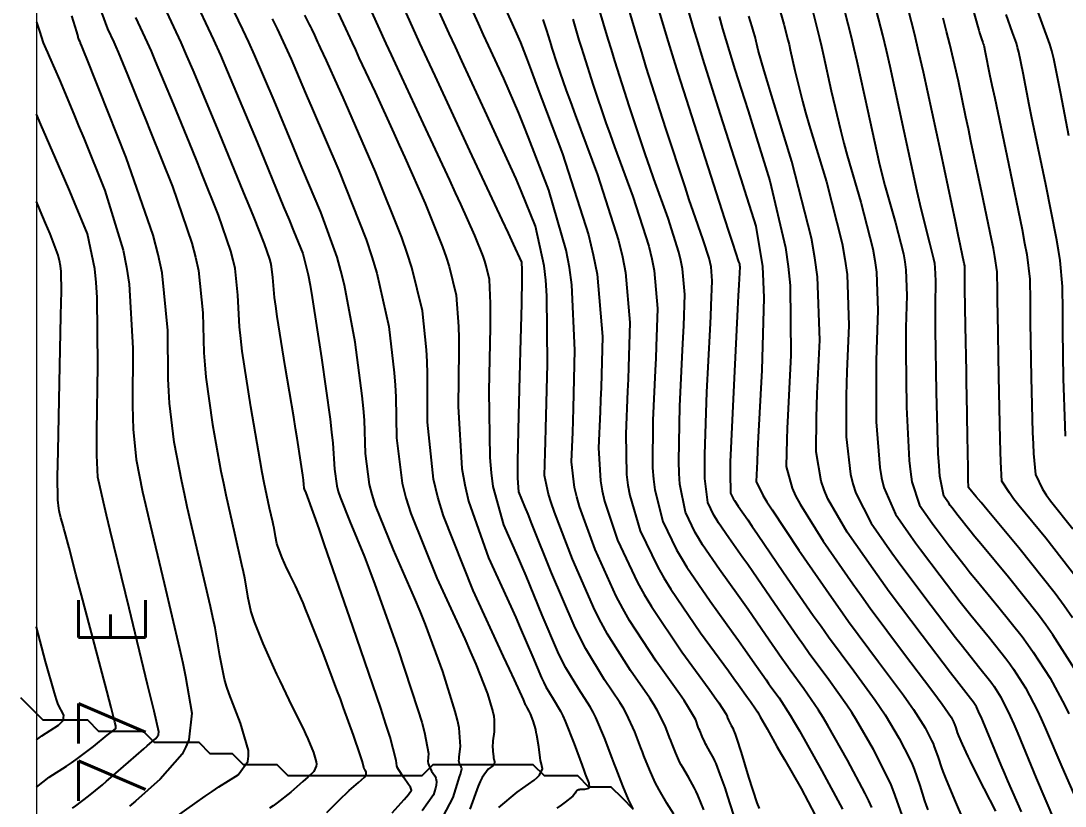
# Model space of a CAD drawing. Header units: metres. Extents: x 837475 to 838479, y 1189012 to 1191015.
# Drawn here: x 837475.1 to 837568.8, y 1190051.4 to 1190121.9 of the extents above; entities that cross this region are included whole.
import ezdxf

# ---------------------------------------------------------------- set-up
doc = ezdxf.new("R2010")
doc.units = ezdxf.units.M
doc.header["$LTSCALE"] = 0.3
doc.layers.add('COORD', color=7, linetype='Continuous', lineweight=20)
for name, color, linetype in [('COTAS 10', 1, 'Continuous'), ('COTAS INT', 252, 'Continuous'), ('DRENAJE', 5, 'Continuous')]:
    doc.layers.add(name, color=color, linetype=linetype)
doc.styles.get("Standard").update_dxf_attribs({"font": 'simplex.shx'})

msp = doc.modelspace()

# ---------------------------------------------------------------- linework, layer by layer
at = {"layer": 'COORD'}
msp.add_lwpolyline([(837476.514, 1189013.872), (838476.514, 1189013.872), (838476.514, 1191013.872), (837476.514, 1191013.872)], close=True, dxfattribs=at)
at = {"layer": 'COTAS 10'}
for points in [[(837569.513, 1190068.333), (837568.753, 1190069.408), (837567.95, 1190070.502), (837564.692, 1190074.606), (837561.844, 1190078.008), (837561.301, 1190078.659), (837560.863, 1190079.184), (837560.166, 1190080.031), (837560.149, 1190080.749), (837560.141, 1190081.193), (837560.13, 1190081.743), (837560.079, 1190084.615), (837560.016, 1190088.299), (837559.998, 1190089.361), (837559.98, 1190090.442), (837559.913, 1190094.496), (837559.859, 1190097.867), (837559.849, 1190098.515), (837559.841, 1190099.041), (837559.831, 1190099.913), (837559.828, 1190099.986), (837559.825, 1190100.008), (837559.821, 1190100.031), (837559.799, 1190100.119), (837559.459, 1190101.709), (837559.254, 1190102.679), (837559.002, 1190103.878), (837557.694, 1190110.119), (837556.134, 1190117.282), (837555.723, 1190119.062), (837555.321, 1190120.754), (837553.944, 1190126.131)], [(837536.405, 1190051.088), (837535.877, 1190052.402), (837535.729, 1190052.728), (837535.579, 1190053.037), (837535.033, 1190054.019), (837534.523, 1190054.885), (837534.397, 1190055.121), (837534.277, 1190055.355), (837533.895, 1190056.19), (837533.545, 1190057.065), (837533.445, 1190057.325), (837533.342, 1190057.593), (837532.959, 1190058.622), (837532.239, 1190060.041), (837531.924, 1190060.555), (837531.559, 1190061.12), (837529.825, 1190063.596), (837527.773, 1190066.843), (837527.209, 1190067.895), (837526.646, 1190069.012), (837524.625, 1190073.596), (837523.017, 1190077.796), (837522.714, 1190078.67), (837522.473, 1190079.42), (837522.114, 1190081.085), (837522.183, 1190083.136), (837522.211, 1190084.128), (837522.243, 1190085.304), (837522.388, 1190091.085), (837522.325, 1190097.232), (837522.225, 1190098.638), (837522.09, 1190099.917), (837521.302, 1190103.468), (837520.014, 1190106.654), (837519.562, 1190107.703), (837519.07, 1190108.823), (837516.947, 1190113.468), (837514.694, 1190118.318), (837514.119, 1190119.566), (837513.566, 1190120.774), (837511.743, 1190124.796)], [(837551.501, 1190051.308), (837551.224, 1190051.893), (837550.898, 1190052.552), (837549.318, 1190055.551), (837547.563, 1190058.653), (837547.128, 1190059.377), (837546.714, 1190060.042), (837545.404, 1190061.957), (837544.166, 1190063.631), (837543.798, 1190064.144), (837543.418, 1190064.68), (837541.957, 1190066.792), (837540.39, 1190069.062), (837539.944, 1190069.696), (837539.492, 1190070.333), (837537.818, 1190072.653), (837536.309, 1190074.866), (837535.962, 1190075.435), (837535.646, 1190075.986), (837534.76, 1190077.818), (837534.268, 1190080.315), (837534.199, 1190081.285), (837534.161, 1190082.376), (837534.266, 1190087.324), (837534.516, 1190092.347), (837534.569, 1190093.486), (837534.613, 1190094.515), (837534.713, 1190097.324), (837534.513, 1190099.65), (837534.369, 1190100.376), (837534.187, 1190101.137), (837533.208, 1190104.181), (837531.93, 1190107.707), (837531.559, 1190108.772), (837531.18, 1190109.875), (837529.752, 1190114.181), (837528.432, 1190118.317), (837528.122, 1190119.313), (837527.836, 1190120.245), (837527.005, 1190123.073)], [(837482.367, 1190122.635), (837482.911, 1190121.165), (837483.462, 1190119.978), (837483.649, 1190119.552), (837483.851, 1190119.083), (837484.704, 1190117.041), (837485.899, 1190114.098), (837486.316, 1190113.062), (837486.77, 1190111.93), (837488.724, 1190107.041), (837490.479, 1190101.945), (837490.809, 1190100.682), (837491.071, 1190099.482), (837491.45, 1190095.685), (837491.546, 1190092.095), (837491.629, 1190091.027), (837491.736, 1190089.927), (837492.327, 1190085.685), (837493.083, 1190081.48), (837493.294, 1190080.404), (837493.507, 1190079.365), (837494.282, 1190075.93), (837494.939, 1190073.124), (837495.077, 1190072.482), (837495.197, 1190071.899), (837495.47, 1190070.282), (837495.769, 1190068.876), (837495.904, 1190068.426), (837496.063, 1190067.95), (837496.826, 1190066.014), (837497.784, 1190063.872), (837498.066, 1190063.267), (837498.354, 1190062.656), (837499.456, 1190060.406), (837500.452, 1190058.378), (837500.675, 1190057.907), (837500.874, 1190057.476), (837501.401, 1190056.245), (837501.631, 1190055.39), (837501.644, 1190055.194), (837501.635, 1190055.017), (837501.416, 1190054.528), (837500.878, 1190054.02), (837500.667, 1190053.832), (837500.43, 1190053.623), (837499.35, 1190052.694), (837498.113, 1190051.709), (837497.777, 1190051.463), (837497.444, 1190051.23)], [(837497.679, 1190122.079), (837498.115, 1190121.178), (837498.492, 1190120.388), (837499.367, 1190118.457), (837500.328, 1190116.189), (837500.758, 1190115.186), (837501.26, 1190114.02), (837503.666, 1190108.457), (837506.1, 1190102.284), (837506.619, 1190100.733), (837507.07, 1190099.252), (837508.143, 1190094.476), (837508.634, 1190090.311), (837508.72, 1190089.215), (837508.783, 1190088.143), (837508.831, 1190084.476), (837509.33, 1190080.413), (837509.679, 1190079.09), (837510.119, 1190077.683), (837512.469, 1190071.885), (837514.958, 1190066.426), (837515.486, 1190065.23), (837515.944, 1190064.173), (837517.017, 1190061.495), (837517.482, 1190059.889), (837517.557, 1190059.506), (837517.609, 1190059.151), (837517.604, 1190058.093), (837517.489, 1190057.283), (837517.472, 1190057.085), (837517.462, 1190056.898), (837517.478, 1190056.317), (837517.539, 1190055.869), (837517.556, 1190055.767), (837517.573, 1190055.673), (837517.638, 1190055.414), (837517.593, 1190055.191), (837517.54, 1190055.121), (837517.471, 1190055.046), (837517.076, 1190054.746), (837516.513, 1190053.999), (837516.337, 1190053.643), (837516.152, 1190053.222), (837515.413, 1190051.163)], [(837564.936, 1190050.91), (837563.705, 1190053.711), (837563.397, 1190054.424), (837563.104, 1190055.109), (837562.163, 1190057.357), (837561.45, 1190059.074), (837561.301, 1190059.425), (837561.173, 1190059.721), (837560.881, 1190060.341), (837560.704, 1190060.618), (837560.647, 1190060.699), (837560.587, 1190060.781), (837560.341, 1190061.09), (837559.513, 1190062.151), (837559.085, 1190062.708), (837558.572, 1190063.379), (837556.001, 1190066.749), (837553.065, 1190070.67), (837552.322, 1190071.688), (837551.608, 1190072.677), (837549.282, 1190076.001), (837547.561, 1190079.015), (837547.229, 1190079.807), (837546.96, 1190080.582), (837546.51, 1190083.229), (837546.534, 1190086.3), (837546.564, 1190087.343), (837546.605, 1190088.469), (837546.833, 1190093.229), (837546.629, 1190098.916), (837546.395, 1190100.626), (837546.085, 1190102.396), (837544.328, 1190109.277), (837542.49, 1190115.23), (837542.129, 1190116.415), (837541.833, 1190117.399), (837541.295, 1190119.277), (837541.181, 1190119.801), (837541.151, 1190119.931), (837541.122, 1190120.055), (837541.021, 1190120.449), (837540.875, 1190120.948), (837540.816, 1190121.138), (837540.75, 1190121.351), (837540.449, 1190122.308)], [(837476.514, 1190057.362), (837477.008, 1190057.73), (837478.501, 1190058.703), (837478.751, 1190058.917), (837478.929, 1190059.107), (837478.984, 1190059.593), (837478.484, 1190060.533), (837478.312, 1190061.009), (837478.126, 1190061.579), (837477.337, 1190064.417), (837476.529, 1190067.475), (837476.514, 1190067.53)]]:
    msp.add_lwpolyline(points, dxfattribs=at)
at = {"layer": 'COTAS INT'}
for points in [[(837516.865, 1190126.888), (837519.489, 1190121.038), (837519.977, 1190119.951), (837520.565, 1190118.395), (837520.929, 1190117.427), (837521.38, 1190116.226), (837523.737, 1190109.951), (837526.067, 1190102.7), (837526.501, 1190100.883), (837526.843, 1190099.15), (837527.318, 1190093.581), (837527.191, 1190088.989), (837527.154, 1190087.871), (837527.117, 1190086.82), (837526.975, 1190083.581), (837527.148, 1190080.603), (837527.308, 1190079.716), (837527.517, 1190078.804), (837528.679, 1190075.285), (837530.463, 1190071.505), (837531.064, 1190070.427), (837531.712, 1190069.336), (837534.437, 1190065.285), (837536.89, 1190061.909), (837537.366, 1190061.244), (837537.753, 1190060.696), (837538.417, 1190059.69), (837538.503, 1190059.459), (837538.526, 1190059.399), (837538.549, 1190059.34), (837538.628, 1190059.144), (837538.713, 1190058.956), (837538.74, 1190058.903), (837538.769, 1190058.85), (837538.883, 1190058.655), (837539.012, 1190058.419), (837539.049, 1190058.34), (837539.087, 1190058.255), (837539.229, 1190057.896), (837539.503, 1190057.062), (837539.624, 1190056.677), (837539.765, 1190056.225), (837540.438, 1190054.035), (837541.184, 1190051.734), (837541.371, 1190051.212)], [(837539.068, 1190050.718), (837538.574, 1190052.296), (837538.445, 1190052.69), (837538.32, 1190053.066), (837537.898, 1190054.27), (837537.512, 1190055.246), (837537.409, 1190055.478), (837537.308, 1190055.694), (837536.958, 1190056.337), (837536.646, 1190056.867), (837536.569, 1190057.012), (837536.495, 1190057.156), (837536.262, 1190057.667), (837536.047, 1190058.203), (837535.985, 1190058.362), (837535.923, 1190058.526), (837535.688, 1190059.156), (837534.996, 1190060.369), (837534.645, 1190060.899), (837534.224, 1190061.514), (837532.131, 1190064.441), (837529.742, 1190068.09), (837529.136, 1190069.161), (837528.554, 1190070.258), (837526.652, 1190074.441), (837525.267, 1190078.3), (837525.011, 1190079.193), (837524.81, 1190080.011), (837524.545, 1190082.333), (837524.65, 1190084.978), (837524.683, 1190086), (837524.717, 1190087.147), (837524.853, 1190092.333), (837524.584, 1190098.191), (837524.363, 1190099.761), (837524.078, 1190101.308), (837522.52, 1190106.71), (837520.697, 1190111.44), (837520.245, 1190112.565), (837519.817, 1190113.609), (837518.462, 1190116.71), (837517.092, 1190119.678), (837516.654, 1190120.638), (837516.19, 1190121.658), (837514.304, 1190125.842)], [(837534.046, 1190126.161), (837535.457, 1190121.28), (837535.868, 1190119.909), (837536.289, 1190118.529), (837537.885, 1190113.476), (837539.383, 1190108.833), (837539.741, 1190107.713), (837540.075, 1190106.665), (837541.08, 1190103.476), (837541.679, 1190099.838), (837541.758, 1190098.508), (837541.799, 1190097.037), (837541.634, 1190090.555), (837541.305, 1190084.521), (837541.243, 1190083.332), (837541.193, 1190082.353), (837541.119, 1190080.555), (837541.71, 1190079.344), (837542.08, 1190078.735), (837542.54, 1190078.006), (837544.947, 1190074.383), (837547.865, 1190070.174), (837548.646, 1190069.075), (837549.416, 1190068.005), (837552.104, 1190064.383), (837554.335, 1190061.385), (837554.818, 1190060.709), (837555.242, 1190060.099), (837556.284, 1190058.453), (837556.859, 1190057.319), (837556.988, 1190057.033), (837557.104, 1190056.758), (837557.414, 1190055.867), (837557.781, 1190054.778), (837557.933, 1190054.379), (837558.106, 1190053.937), (837558.914, 1190051.99), (837559.758, 1190050.045)], [(837512.715, 1190049.937), (837513.914, 1190052.211), (837514.403, 1190053.755), (837514.497, 1190054.059), (837514.572, 1190054.309), (837514.694, 1190054.764), (837514.669, 1190054.885), (837514.653, 1190054.924), (837514.631, 1190054.965), (837514.519, 1190055.133), (837514.444, 1190055.494), (837514.447, 1190055.658), (837514.459, 1190055.848), (837514.589, 1190056.765), (837514.461, 1190058.467), (837514.312, 1190059.152), (837514.114, 1190059.93), (837512.986, 1190063.515), (837511.424, 1190067.739), (837510.952, 1190068.92), (837510.463, 1190070.106), (837508.554, 1190074.433), (837506.942, 1190078.41), (837506.64, 1190079.376), (837506.401, 1190080.283), (837506.058, 1190083.071), (837505.955, 1190086.068), (837505.867, 1190087.106), (837505.753, 1190088.236), (837505.126, 1190093.071), (837504.171, 1190098.162), (837503.85, 1190099.453), (837503.505, 1190100.692), (837502.055, 1190104.74), (837500.43, 1190108.532), (837499.974, 1190109.61), (837499.517, 1190110.7), (837497.843, 1190114.74), (837496.085, 1190118.856), (837495.574, 1190119.994), (837495.052, 1190121.132), (837493.08, 1190125.237)], [(837531.699, 1190125.131), (837533.087, 1190120.409), (837533.564, 1190118.853), (837534.081, 1190117.19), (837536.285, 1190110.283), (837538.285, 1190104.119), (837538.674, 1190102.924), (837538.991, 1190101.951), (837539.541, 1190100.283), (837539.607, 1190100.077), (837539.619, 1190100.025), (837539.629, 1190099.976), (837539.643, 1190099.819), (837539.561, 1190098.2), (837539.512, 1190097.229), (837539.45, 1190096.031), (837539.127, 1190089.819), (837538.836, 1190083.559), (837538.793, 1190082.331), (837538.768, 1190081.323), (837538.814, 1190079.506), (837539.015, 1190079.092), (837539.086, 1190078.967), (837539.165, 1190078.838), (837539.506, 1190078.337), (837540.365, 1190077.106), (837540.77, 1190076.517), (837541.248, 1190075.82), (837543.575, 1190072.406), (837546.243, 1190068.547), (837546.936, 1190067.57), (837547.609, 1190066.632), (837549.871, 1190063.575), (837551.795, 1190060.938), (837552.255, 1190060.265), (837552.682, 1190059.617), (837553.962, 1190057.486), (837554.896, 1190055.643), (837555.106, 1190055.178), (837555.294, 1190054.732), (837555.798, 1190053.284), (837556.229, 1190051.901), (837556.371, 1190051.497), (837556.523, 1190051.082)], [(837569.695, 1190063.753), (837567.74, 1190066.803), (837567.114, 1190067.687), (837566.452, 1190068.588), (837563.753, 1190071.985), (837561.272, 1190074.96), (837560.747, 1190075.595), (837560.292, 1190076.149), (837559.236, 1190077.468), (837558.675, 1190078.217), (837558.533, 1190078.412), (837558.396, 1190078.6), (837557.952, 1190079.236), (837557.603, 1190081.032), (837557.527, 1190081.953), (837557.46, 1190083.058), (837557.292, 1190088.576), (837557.216, 1190094.196), (837557.207, 1190095.364), (837557.203, 1190096.364), (837557.232, 1190098.576), (837557.188, 1190099.772), (837557.139, 1190100.132), (837557.074, 1190100.504), (837556.705, 1190101.951), (837556.065, 1190104.413), (837555.829, 1190105.426), (837555.568, 1190106.582), (837554.414, 1190111.951), (837553.143, 1190117.786), (837552.808, 1190119.236), (837552.481, 1190120.615), (837551.359, 1190124.994)], [(837490.537, 1190124.219), (837492.424, 1190120.185), (837493.033, 1190118.81), (837493.678, 1190117.324), (837496.319, 1190111.022), (837498.705, 1190105.211), (837499.19, 1190104.033), (837499.6, 1190103.043), (837500.443, 1190101.022), (837500.91, 1190099.1), (837501.081, 1190098.172), (837501.271, 1190097.072), (837502.109, 1190091.665), (837502.872, 1190086.161), (837503.014, 1190084.998), (837503.127, 1190083.992), (837503.285, 1190081.665), (837503.471, 1190080.154), (837503.601, 1190079.662), (837503.765, 1190079.138), (837504.639, 1190076.981), (837505.967, 1190073.787), (837506.417, 1190072.61), (837506.903, 1190071.305), (837508.954, 1190065.535), (837510.765, 1190060.08), (837511.099, 1190058.974), (837511.36, 1190058.043), (837511.698, 1190056.141), (837511.66, 1190055.44), (837511.684, 1190055.266), (837511.723, 1190055.1), (837511.986, 1190054.575), (837512.274, 1190054.145), (837512.329, 1190054.039), (837512.372, 1190053.94), (837512.435, 1190053.631), (837512.386, 1190053.283), (837512.359, 1190053.16), (837512.325, 1190053.025), (837512.152, 1190052.438), (837511.139, 1190051.015)], [(837533.728, 1190050.713), (837533.108, 1190051.701), (837532.401, 1190052.902), (837532.225, 1190053.23), (837532.058, 1190053.555), (837531.529, 1190054.714), (837531.044, 1190055.928), (837530.904, 1190056.288), (837530.762, 1190056.659), (837530.23, 1190058.088), (837529.482, 1190059.714), (837529.203, 1190060.21), (837528.894, 1190060.726), (837527.518, 1190062.752), (837525.828, 1190065.538), (837525.32, 1190066.532), (837524.794, 1190067.623), (837522.752, 1190072.369), (837520.992, 1190076.751), (837520.644, 1190077.613), (837520.356, 1190078.322), (837519.822, 1190079.617), (837519.738, 1190080.855), (837519.733, 1190081.529), (837519.738, 1190082.347), (837519.822, 1190086.5), (837519.947, 1190091.131), (837519.977, 1190092.25), (837520.004, 1190093.299), (837520.085, 1190096.5), (837520.126, 1190098.739), (837520.128, 1190099.182), (837520.126, 1190099.547), (837520.085, 1190100.227), (837519.331, 1190101.868), (837518.879, 1190102.84), (837518.322, 1190104.037), (837515.432, 1190110.227), (837512.297, 1190116.957), (837511.585, 1190118.494), (837510.942, 1190119.89), (837509.182, 1190123.75)], [(837554.182, 1190050.701), (837553.484, 1190052.706), (837553.223, 1190053.323), (837552.933, 1190053.967), (837551.64, 1190056.518), (837550.123, 1190059.135), (837549.691, 1190059.821), (837549.255, 1190060.49), (837547.638, 1190062.766), (837545.887, 1190065.132), (837545.367, 1190065.857), (837544.831, 1190066.613), (837542.766, 1190069.599), (837540.819, 1190072.441), (837540.357, 1190073.107), (837539.929, 1190073.72), (837538.662, 1190075.495), (837537.737, 1190076.852), (837537.524, 1190077.201), (837537.33, 1190077.539), (837536.787, 1190078.662), (837536.518, 1190080.819), (837536.496, 1190081.808), (837536.498, 1190082.968), (837536.697, 1190088.571), (837536.983, 1190094.189), (837537.04, 1190095.357), (837537.087, 1190096.357), (837537.178, 1190098.571), (837537.071, 1190099.813), (837536.994, 1190100.201), (837536.897, 1190100.607), (837536.374, 1190102.232), (837535.46, 1190104.829), (837535.116, 1190105.848), (837534.733, 1190106.997), (837533.018, 1190112.232), (837531.257, 1190117.753), (837530.843, 1190119.083), (837530.462, 1190120.327), (837529.352, 1190124.102)], [(837548.775, 1190123.858), (837549.641, 1190120.475), (837549.894, 1190119.41), (837550.153, 1190118.29), (837551.135, 1190113.782), (837552.134, 1190109.286), (837552.404, 1190108.173), (837552.671, 1190107.117), (837553.611, 1190103.782), (837554.327, 1190100.977), (837554.453, 1190100.255), (837554.548, 1190099.558), (837554.632, 1190097.239), (837554.553, 1190094.391), (837554.546, 1190093.359), (837554.546, 1190092.222), (837554.597, 1190087.239), (837554.835, 1190082.439), (837554.953, 1190081.417), (837555.093, 1190080.528), (837555.784, 1190078.427), (837556.699, 1190077.12), (837556.98, 1190076.731), (837557.272, 1190076.33), (837558.427, 1190074.788), (837559.862, 1190072.956), (837560.332, 1190072.373), (837560.832, 1190071.758), (837562.9, 1190069.261), (837564.986, 1190066.636), (837565.498, 1190065.94), (837565.981, 1190065.257), (837567.491, 1190062.9), (837568.81, 1190060.455), (837569.173, 1190059.716)], [(837508.436, 1190050.833), (837509.537, 1190052.033), (837509.747, 1190052.274), (837509.917, 1190052.475), (837510.188, 1190052.873), (837510.079, 1190053.134), (837510.008, 1190053.249), (837509.919, 1190053.382), (837509.454, 1190054.016), (837509.002, 1190054.706), (837508.922, 1190054.874), (837508.862, 1190055.031), (837508.808, 1190055.517), (837508.258, 1190057.619), (837507.885, 1190058.795), (837507.416, 1190060.229), (837504.923, 1190067.556), (837502.383, 1190074.872), (837501.883, 1190076.3), (837501.472, 1190077.468), (837500.724, 1190079.529), (837500.588, 1190079.865), (837500.562, 1190079.947), (837500.542, 1190080.024), (837500.513, 1190080.26), (837500.478, 1190080.696), (837500.453, 1190080.898), (837500.423, 1190081.136), (837500.26, 1190082.293), (837499.92, 1190084.455), (837499.778, 1190085.327), (837499.615, 1190086.318), (837498.852, 1190090.885), (837498.132, 1190095.356), (837497.996, 1190096.286), (837497.888, 1190097.083), (837497.725, 1190098.852), (837497.624, 1190099.862), (837497.555, 1190100.181), (837497.467, 1190100.517), (837497, 1190101.873), (837496.019, 1190104.299), (837495.607, 1190105.31), (837495.134, 1190106.468), (837492.921, 1190111.873), (837490.578, 1190117.483), (837490.023, 1190118.769), (837489.51, 1190119.939), (837487.995, 1190123.201)], [(837503.337, 1190123.192), (837504.059, 1190121.658), (837504.851, 1190119.922), (837505.144, 1190119.287), (837505.469, 1190118.585), (837506.911, 1190115.491), (837508.603, 1190111.809), (837509.087, 1190110.736), (837509.576, 1190109.64), (837511.399, 1190105.491), (837512.959, 1190101.617), (837513.284, 1190100.695), (837513.561, 1190099.838), (837514.177, 1190097.287), (837514.397, 1190094.462), (837514.426, 1190093.431), (837514.44, 1190092.293), (837514.376, 1190087.287), (837514.697, 1190081.734), (837514.954, 1190080.251), (837515.285, 1190078.792), (837517.088, 1190073.717), (837519.085, 1190069.353), (837519.538, 1190068.341), (837519.947, 1190067.415), (837521.064, 1190064.781), (837521.853, 1190062.946), (837522.056, 1190062.525), (837522.253, 1190062.141), (837522.906, 1190061.064), (837523.563, 1190059.937), (837523.762, 1190059.521), (837523.968, 1190059.06), (837524.772, 1190057.02), (837525.492, 1190055.058), (837525.644, 1190054.647), (837525.776, 1190054.293), (837526.085, 1190053.49), (837526.136, 1190053.143), (837526.105, 1190053.075), (837526.055, 1190053.021), (837525.714, 1190052.928), (837525.326, 1190052.905), (837525.246, 1190052.894), (837525.18, 1190052.881), (837525.041, 1190052.819), (837524.905, 1190052.649), (837524.86, 1190052.592), (837524.649, 1190052.328), (837523.967, 1190051.768), (837523.624, 1190051.525), (837523.215, 1190051.244)], [(837543.088, 1190123.347), (837543.606, 1190121.585), (837543.961, 1190120.195), (837544.065, 1190119.758), (837544.172, 1190119.297), (837544.575, 1190117.445), (837545.267, 1190114.694), (837545.554, 1190113.668), (837545.884, 1190112.526), (837547.422, 1190107.445), (837548.833, 1190101.923), (837549.081, 1190100.503), (837549.269, 1190099.13), (837549.433, 1190094.566), (837549.254, 1190090.443), (837549.225, 1190089.348), (837549.205, 1190088.274), (837549.205, 1190084.566), (837549.585, 1190081.201), (837549.804, 1190080.344), (837550.072, 1190079.519), (837551.449, 1190076.81), (837553.305, 1190074.158), (837553.874, 1190073.369), (837554.467, 1190072.557), (837556.81, 1190069.429), (837559.002, 1190066.571), (837559.501, 1190065.93), (837559.953, 1190065.353), (837561.194, 1190063.813), (837562.053, 1190062.733), (837562.264, 1190062.446), (837562.463, 1190062.165), (837563.085, 1190061.194), (837563.903, 1190059.514), (837564.227, 1190058.786), (837564.592, 1190057.943), (837566.259, 1190053.948), (837567.881, 1190050.066)], [(837546.19, 1190122.722), (837546.801, 1190120.335), (837546.98, 1190119.584), (837547.162, 1190118.794), (837547.855, 1190115.614), (837548.7, 1190111.99), (837548.979, 1190110.92), (837549.278, 1190109.822), (837550.516, 1190105.614), (837551.58, 1190101.45), (837551.767, 1190100.379), (837551.908, 1190099.344), (837552.032, 1190095.902), (837551.904, 1190092.417), (837551.886, 1190091.354), (837551.875, 1190090.248), (837551.901, 1190085.902), (837552.21, 1190081.82), (837552.378, 1190080.88), (837552.582, 1190080.023), (837553.617, 1190077.618), (837555.002, 1190075.639), (837555.427, 1190075.05), (837555.87, 1190074.444), (837557.618, 1190072.108), (837559.432, 1190069.764), (837559.916, 1190069.152), (837560.393, 1190068.556), (837562.047, 1190066.537), (837563.519, 1190064.684), (837563.881, 1190064.193), (837564.222, 1190063.711), (837565.288, 1190062.047), (837566.357, 1190059.984), (837566.7, 1190059.251), (837567.064, 1190058.447), (837568.548, 1190054.956), (837570.055, 1190051.541)], [(837560.605, 1190122.865), (837561.008, 1190121.37), (837561.095, 1190121.066), (837561.17, 1190120.809), (837561.354, 1190120.279), (837561.471, 1190119.963), (837561.504, 1190119.841), (837561.538, 1190119.703), (837561.666, 1190119.083), (837562.068, 1190117.113), (837562.275, 1190116.125), (837562.523, 1190114.945), (837563.767, 1190109.083), (837564.982, 1190103.165), (837565.213, 1190101.949), (837565.398, 1190100.916), (837565.685, 1190098.713), (837565.697, 1190096.746), (837565.708, 1190095.862), (837565.722, 1190094.832), (837565.803, 1190089.886), (837565.925, 1190084.957), (837565.965, 1190083.938), (837566.008, 1190083.068), (837566.188, 1190081.173), (837566.822, 1190079.869), (837567.151, 1190079.371), (837567.547, 1190078.814), (837569.532, 1190076.311)], [(837569.176, 1190111.588), (837568.466, 1190115.341), (837567.817, 1190118.493), (837567.644, 1190119.19), (837567.474, 1190119.811), (837566.091, 1190123.563)], [(837476.514, 1190121.791), (837476.579, 1190121.592), (837476.786, 1190120.959), (837477.127, 1190119.92), (837477.363, 1190119.371), (837477.504, 1190119.047), (837477.678, 1190118.648), (837478.578, 1190116.587), (837479.881, 1190113.516), (837480.309, 1190112.48), (837480.766, 1190111.364), (837482.657, 1190106.667), (837484.31, 1190101.321), (837484.615, 1190099.796), (837484.856, 1190098.252), (837485.175, 1190092.518), (837485.152, 1190087.419), (837485.176, 1190086.277), (837485.214, 1190085.251), (837485.46, 1190082.518), (837486.048, 1190079.62), (837486.302, 1190078.491), (837486.595, 1190077.219), (837487.98, 1190071.444), (837489.359, 1190065.578), (837489.647, 1190064.249), (837489.895, 1190063.048), (837490.453, 1190059.775), (837490.199, 1190057.381), (837489.934, 1190056.733), (837489.585, 1190056.093), (837487.624, 1190053.835), (837485.396, 1190051.871), (837484.879, 1190051.416)], [(837488.892, 1190050.336), (837491.652, 1190052.308), (837492.299, 1190052.752), (837492.894, 1190053.153), (837494.621, 1190054.235), (837495.502, 1190055.429), (837495.565, 1190055.9), (837495.548, 1190056.433), (837494.835, 1190058.866), (837493.804, 1190061.518), (837493.587, 1190062.189), (837493.4, 1190062.832), (837492.974, 1190064.928), (837492.55, 1190067.436), (837492.365, 1190068.341), (837492.151, 1190069.336), (837491.131, 1190073.687), (837490.051, 1190078.292), (837489.798, 1190079.447), (837489.565, 1190080.55), (837488.893, 1190084.101), (837488.475, 1190087.589), (837488.403, 1190088.652), (837488.349, 1190089.757), (837488.313, 1190094.101), (837487.794, 1190099.292), (837487.436, 1190100.932), (837486.986, 1190102.659), (837484.586, 1190109.625), (837482.146, 1190115.745), (837481.67, 1190116.938), (837481.281, 1190117.913), (837480.596, 1190119.625), (837480.488, 1190119.884), (837480.462, 1190119.943), (837480.438, 1190119.997), (837480.369, 1190120.148), (837480.3, 1190120.334), (837480.277, 1190120.41), (837480.252, 1190120.497), (837480.148, 1190120.903), (837479.706, 1190122.355)], [(837502.575, 1190050.859), (837503.956, 1190052.235), (837504.279, 1190052.543), (837504.577, 1190052.82), (837505.438, 1190053.557), (837505.964, 1190054.026), (837506.049, 1190054.134), (837506.11, 1190054.233), (837506.112, 1190054.511), (837505.981, 1190054.701), (837505.957, 1190054.745), (837505.939, 1190054.784), (837505.918, 1190054.893), (837505.782, 1190055.387), (837505.691, 1190055.67), (837505.577, 1190056.015), (837504.971, 1190057.788), (837504.088, 1190060.26), (837503.798, 1190061.045), (837503.489, 1190061.874), (837502.21, 1190065.235), (837500.978, 1190068.369), (837500.698, 1190069.055), (837500.445, 1190069.663), (837499.756, 1190071.202), (837499.261, 1190072.212), (837499.131, 1190072.486), (837499.005, 1190072.758), (837498.575, 1190073.72), (837498.232, 1190074.589), (837498.161, 1190074.803), (837498.1, 1190075.005), (837497.966, 1190075.636), (837497.843, 1190076.363), (837497.79, 1190076.624), (837497.727, 1190076.912), (837497.432, 1190078.172), (837496.962, 1190080.438), (837496.79, 1190081.36), (837496.6, 1190082.41), (837495.761, 1190087.268), (837494.998, 1190092.265), (837494.855, 1190093.403), (837494.743, 1190094.434), (837494.588, 1190097.268), (837494.347, 1190099.672), (837494.182, 1190100.431), (837493.973, 1190101.231), (837492.862, 1190104.457), (837491.394, 1190108.115), (837490.961, 1190109.186), (837490.516, 1190110.283), (837488.812, 1190114.457), (837487.214, 1190118.283), (837486.836, 1190119.16), (837486.486, 1190119.958), (837485.453, 1190122.183)], [(837518.016, 1190051.315), (837519.677, 1190052.679), (837521.19, 1190053.748), (837521.467, 1190053.987), (837521.682, 1190054.202), (837521.946, 1190054.773), (837521.809, 1190055.324), (837521.771, 1190055.526), (837521.733, 1190055.75), (837521.597, 1190056.738), (837521.438, 1190057.785), (837521.385, 1190058.046), (837521.328, 1190058.295), (837521.093, 1190059.089), (837520.859, 1190059.697), (837520.803, 1190059.827), (837520.752, 1190059.942), (837520.6, 1190060.22), (837520.465, 1190060.442), (837520.424, 1190060.521), (837520.382, 1190060.608), (837520.22, 1190060.986), (837519.425, 1190062.747), (837518.985, 1190063.705), (837518.45, 1190064.868), (837515.721, 1190070.767), (837513.051, 1190077.484), (837512.552, 1190079.162), (837512.158, 1190080.762), (837511.603, 1190085.882), (837511.612, 1190090.218), (837511.573, 1190091.323), (837511.516, 1190092.386), (837511.16, 1190095.882), (837510.225, 1190099.754), (837509.804, 1190101.054), (837509.311, 1190102.454), (837506.942, 1190108.336), (837504.547, 1190113.841), (837504.038, 1190115.004), (837503.595, 1190116.009), (837502.551, 1190118.336), (837502.019, 1190119.478), (837501.899, 1190119.737), (837501.79, 1190119.971), (837501.498, 1190120.612), (837501.232, 1190121.178), (837501.139, 1190121.366), (837501.039, 1190121.567), (837500.612, 1190122.404)], [(837530.039, 1190051.199), (837529.854, 1190051.591), (837529.767, 1190051.792), (837529.664, 1190052.033), (837529.163, 1190053.237), (837528.542, 1190054.79), (837528.363, 1190055.251), (837528.181, 1190055.726), (837527.501, 1190057.554), (837526.725, 1190059.387), (837526.482, 1190059.865), (837526.228, 1190060.331), (837525.212, 1190061.908), (837524.04, 1190063.839), (837523.688, 1190064.529), (837523.324, 1190065.285), (837521.908, 1190068.575), (837520.469, 1190072.083), (837520.091, 1190072.977), (837519.721, 1190073.838), (837518.455, 1190076.667), (837517.519, 1190080.099), (837517.356, 1190081.34), (837517.235, 1190082.707), (837517.148, 1190088.693), (837517.268, 1190094.368), (837517.278, 1190095.539), (837517.278, 1190096.537), (837517.194, 1190098.693), (837516.898, 1190099.922), (837516.764, 1190100.335), (837516.607, 1190100.779), (837515.855, 1190102.646), (837514.606, 1190105.44), (837514.136, 1190106.469), (837513.612, 1190107.608), (837511.271, 1190112.646), (837508.92, 1190117.692), (837508.39, 1190118.837), (837507.912, 1190119.873), (837506.621, 1190122.704)], [(837521.977, 1190122.007), (837522.312, 1190121.014), (837522.586, 1190120.081), (837522.68, 1190119.773), (837522.782, 1190119.445), (837523.218, 1190118.08), (837524.075, 1190115.632), (837524.443, 1190114.62), (837524.868, 1190113.463), (837526.874, 1190108.08), (837528.766, 1190102.198), (837529.119, 1190100.727), (837529.397, 1190099.325), (837529.783, 1190094.828), (837529.665, 1190090.831), (837529.626, 1190089.743), (837529.583, 1190088.662), (837529.406, 1190084.828), (837529.485, 1190081.194), (837529.605, 1190080.239), (837529.767, 1190079.307), (837530.706, 1190076.129), (837532.277, 1190072.88), (837532.838, 1190071.904), (837533.453, 1190070.894), (837536.129, 1190066.968), (837538.619, 1190063.56), (837539.117, 1190062.876), (837539.532, 1190062.305), (837540.34, 1190061.179), (837540.593, 1190060.812), (837540.659, 1190060.719), (837540.723, 1190060.63), (837540.938, 1190060.34), (837541.238, 1190059.875), (837541.355, 1190059.675), (837541.487, 1190059.446), (837542.089, 1190058.362), (837542.983, 1190056.763), (837543.299, 1190056.208), (837543.646, 1190055.605), (837545.147, 1190053.023), (837546.399, 1190050.617)], [(837524.659, 1190122.043), (837525.211, 1190120.163), (837525.401, 1190119.543), (837525.607, 1190118.881), (837526.485, 1190116.131), (837527.628, 1190112.754), (837528.001, 1190111.696), (837528.399, 1190110.585), (837530.041, 1190106.131), (837531.476, 1190101.668), (837531.744, 1190100.552), (837531.955, 1190099.487), (837532.248, 1190096.076), (837532.139, 1190092.673), (837532.097, 1190091.614), (837532.05, 1190090.505), (837531.836, 1190086.076), (837531.823, 1190081.785), (837531.902, 1190080.762), (837532.018, 1190079.811), (837532.733, 1190076.973), (837533.962, 1190074.433), (837534.4, 1190073.669), (837534.881, 1190072.88), (837536.973, 1190069.811), (837539.056, 1190066.947), (837539.53, 1190066.286), (837539.961, 1190065.683), (837541.148, 1190063.986), (837542.006, 1190062.746), (837542.228, 1190062.432), (837542.444, 1190062.131), (837543.171, 1190061.148), (837544.174, 1190059.595), (837544.564, 1190058.933), (837545.003, 1190058.171), (837546.995, 1190054.584), (837548.854, 1190051.168)], [(837537.783, 1190122.284), (837538.102, 1190121.183), (837538.392, 1190120.192), (837539.203, 1190117.541), (837540.064, 1190114.835), (837540.386, 1190113.811), (837540.745, 1190112.667), (837542.342, 1190107.541), (837543.748, 1190101.548), (837543.986, 1190099.858), (837544.158, 1190098.155), (837544.234, 1190091.892), (837543.955, 1190086.495), (837543.904, 1190085.338), (837543.864, 1190084.326), (837543.814, 1190081.892), (837544.335, 1190079.963), (837544.655, 1190079.271), (837545.051, 1190078.51), (837547.115, 1190075.192), (837549.78, 1190071.368), (837550.555, 1190070.288), (837551.346, 1190069.199), (837554.337, 1190065.192), (837556.876, 1190061.833), (837557.381, 1190061.153), (837557.801, 1190060.581), (837558.607, 1190059.42), (837558.822, 1190058.995), (837558.871, 1190058.887), (837558.914, 1190058.784), (837559.03, 1190058.45), (837559.168, 1190058.042), (837559.225, 1190057.892), (837559.29, 1190057.727), (837559.593, 1190056.996), (837560.11, 1190055.879), (837560.31, 1190055.47), (837560.535, 1190055.017), (837561.553, 1190053.019), (837562.6, 1190050.962)], [(837569.997, 1190071.761), (837567.112, 1190075.458), (837564.696, 1190078.411), (837564.226, 1190079.015), (837563.842, 1190079.527), (837563.177, 1190080.602), (837563.071, 1190082.327), (837563.041, 1190083.248), (837563.01, 1190084.361), (837562.894, 1190089.98), (837562.798, 1190095.603), (837562.78, 1190096.718), (837562.766, 1190097.641), (837562.747, 1190099.378), (837562.54, 1190100.762), (837562.408, 1190101.462), (837562.243, 1190102.3), (837561.377, 1190106.471), (837560.396, 1190111.087), (837560.16, 1190112.206), (837559.938, 1190113.256), (837559.261, 1190116.471), (837558.49, 1190119.808), (837558.209, 1190120.934), (837557.898, 1190122.149)], [(837568.889, 1190084.628), (837568.839, 1190085.554), (837568.712, 1190089.791), (837568.646, 1190094.061), (837568.635, 1190095.007), (837568.627, 1190095.851), (837568.624, 1190098.048), (837568.402, 1190100.383), (837568.256, 1190101.315), (837568.074, 1190102.37), (837567.11, 1190107.212), (837566.065, 1190112.182), (837565.832, 1190113.319), (837565.622, 1190114.351), (837565.066, 1190117.212), (837564.678, 1190119.098), (837564.574, 1190119.516), (837564.472, 1190119.887), (837564.117, 1190120.85), (837563.559, 1190122.46)], [(837479.752, 1190051.24), (837480.068, 1190051.462), (837481.2, 1190052.327), (837482.434, 1190053.347), (837482.813, 1190053.667), (837483.209, 1190054.004), (837484.777, 1190055.359), (837486.172, 1190056.578), (837486.46, 1190056.829), (837486.705, 1190057.043), (837487.233, 1190057.506), (837487.427, 1190057.73), (837487.462, 1190057.793), (837487.488, 1190057.858), (837487.513, 1190058.095), (837487.084, 1190059.945), (837486.824, 1190061.026), (837486.502, 1190062.353), (837484.83, 1190069.202), (837483.139, 1190076.146), (837482.805, 1190077.534), (837482.531, 1190078.69), (837482.026, 1190080.934), (837481.953, 1190082.913), (837481.95, 1190083.901), (837481.955, 1190085.081), (837482.038, 1190090.934), (837481.975, 1190097.068), (837481.889, 1190098.426), (837481.772, 1190099.635), (837481.103, 1190102.768), (837479.935, 1190105.594), (837479.505, 1190106.609), (837479.027, 1190107.725), (837476.915, 1190112.595), (837476.514, 1190113.514)], [(837476.514, 1190053.138), (837477.669, 1190054.032), (837479.232, 1190055.005), (837479.663, 1190055.298), (837480.092, 1190055.6), (837481.633, 1190056.777), (837482.874, 1190057.782), (837483.114, 1190057.977), (837483.309, 1190058.135), (837483.64, 1190058.405), (837483.652, 1190058.51), (837483.646, 1190058.564), (837483.636, 1190058.629), (837483.565, 1190058.955), (837483.224, 1190060.269), (837483.043, 1190060.958), (837482.824, 1190061.787), (837481.721, 1190065.952), (837480.553, 1190070.37), (837480.293, 1190071.358), (837480.06, 1190072.244), (837479.449, 1190074.596), (837479.073, 1190076.035), (837478.989, 1190076.346), (837478.914, 1190076.619), (837478.712, 1190077.288), (837478.583, 1190077.795), (837478.552, 1190077.964), (837478.524, 1190078.147), (837478.443, 1190078.914), (837478.424, 1190081.04), (837478.436, 1190082.08), (837478.455, 1190083.315), (837478.584, 1190089.405), (837478.718, 1190095.42), (837478.74, 1190096.608), (837478.755, 1190097.588), (837478.754, 1190099.405), (837478.685, 1190099.912), (837478.657, 1190100.067), (837478.625, 1190100.229), (837478.477, 1190100.865), (837477.744, 1190102.769), (837477.343, 1190103.73), (837476.856, 1190104.88), (837476.514, 1190105.671)]]:
    msp.add_lwpolyline(points, dxfattribs=at)
at = {"layer": 'DRENAJE'}
for points in [[(837476.123, 1190060.132, 0), (837475.124, 1190061.132, 0)], [(837530.105, 1190051.135, 0), (837529.106, 1190052.135, 0), (837528.106, 1190053.135, 0), (837526.107, 1190053.135, 0), (837525.107, 1190054.134, 0), (837522.108, 1190054.134, 0), (837521.108, 1190055.134, 0), (837512.111, 1190055.134, 0), (837511.112, 1190054.134, 0), (837499.116, 1190054.134, 0), (837498.116, 1190055.134, 0), (837495.117, 1190055.134, 0), (837494.117, 1190056.134, 0), (837492.118, 1190056.134, 0), (837491.118, 1190057.133, 0), (837487.12, 1190057.133, 0), (837486.12, 1190058.133, 0), (837482.121, 1190058.133, 0), (837481.122, 1190059.133, 0), (837477.123, 1190059.133, 0), (837476.123, 1190060.132, 0)]]:
    msp.add_polyline3d(points, dxfattribs=at)

# ---------------------------------------------------------------- texts
at = {"layer": 'COORD'}
msp.add_text('837477 E', height=6, rotation=90, dxfattribs=at).set_placement((837486.296, 1190030.551))

doc.saveas('drawing.dxf')
